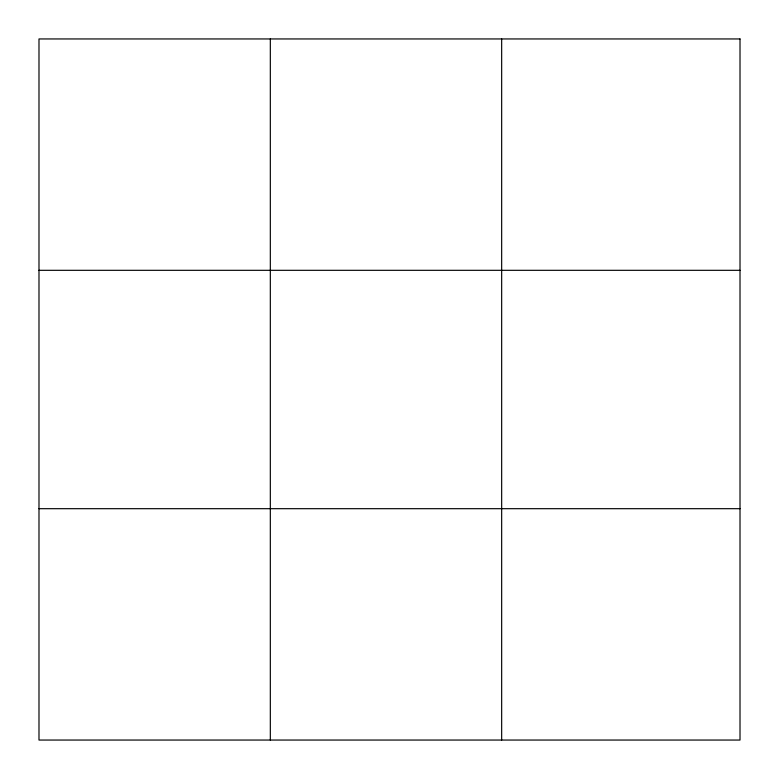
<?xml version="1.0" encoding="UTF-8"?>
<svg xmlns="http://www.w3.org/2000/svg" width="779" height="779" viewBox="0 0 779 779"><rect width="100%" height="100%" fill="white"/><g stroke="black" fill="none" stroke-linecap="round" stroke-linejoin="round"><path stroke-width="1.17" d="M270.323 740.05L270.323 38.95M501.666 740.05L501.666 38.95M38.989 270.313L740.011 270.313M38.989 508.687L740.011 508.687M740.011 38.95L38.989 38.95L38.989 740.05L740.011 740.05L740.011 38.95"/></g></svg>
